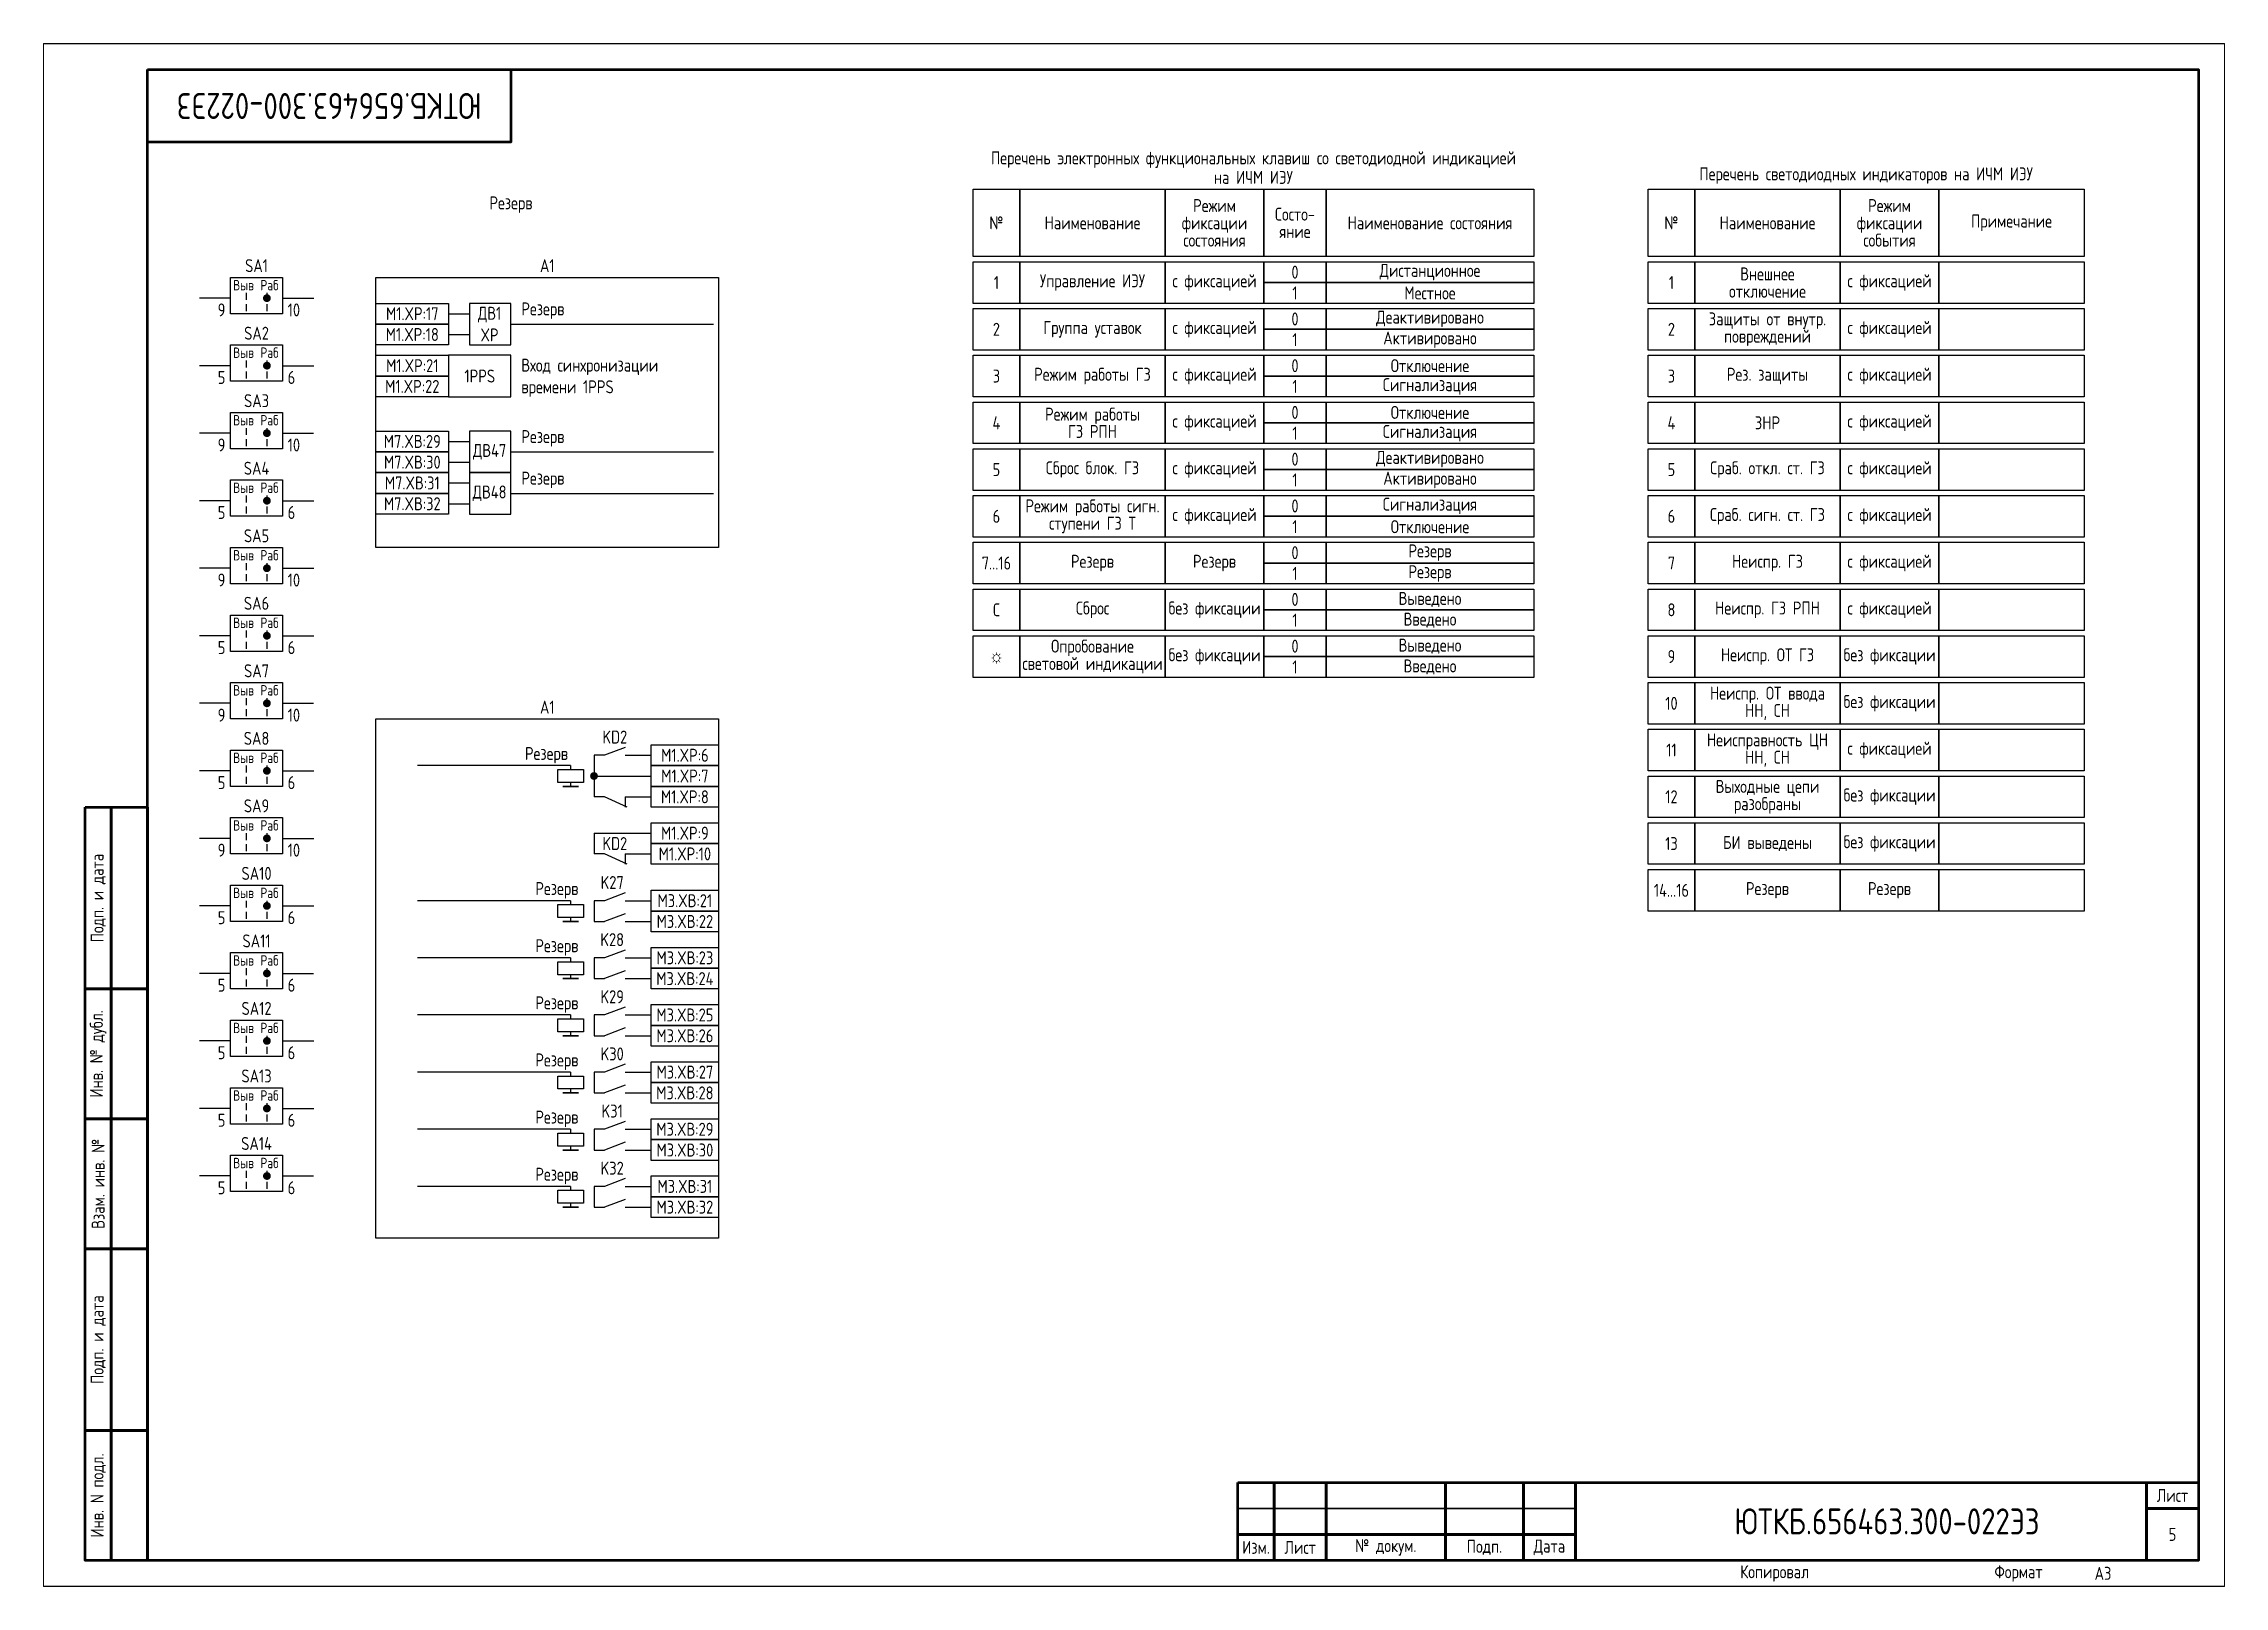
# Paper-space layout 'Лист5' of a CAD drawing. Header units: millimetres, sheet in inches. Extents: x 124.9 to 148.5, y 96.7 to 113.3.
# The model-space entities are those that its viewports show. They can reach past a viewport. Long polylines and large blocks are cut down to what shows.
import ezdxf

# ---------------------------------------------------------------- set-up
doc = ezdxf.new("R2010")
doc.units = ezdxf.units.MM
doc.styles.add('Gost type A_2.5', font='GOST_A.TTF', dxfattribs={"height": 2.5})
doc.styles.add('Gost_type_A', font='GOST_A.TTF')

# ---------------------------------------------------------------- blocks, each defined once
blk = doc.blocks.new('Формат_А3')
blk.add_lwpolyline([(-420, 297), (0, 297), (0, 0), (-420, 0)], close=True)
at = {"lineweight": 50}
blk.add_lwpolyline([(-400, 292), (-5, 292), (-5, 5), (-400, 5)], close=True, dxfattribs=at)
blk = doc.blocks.new('Штамп левый нижний')
at = {"lineweight": 50}
for points in [[(-12, 145), (-7, 145), (-7, 110), (-12, 110)], [(-7, 145), (0, 145), (0, 110), (-7, 110)], [(-12, 110), (-7, 110), (-7, 85), (-12, 85)], [(-7, 110), (0, 110), (0, 85), (-7, 85)], [(-12, 85), (-7, 85), (-7, 60), (-12, 60)], [(-7, 85), (0, 85), (0, 60), (-7, 60)], [(-12, 60), (-7, 60), (-7, 25), (-12, 25)], [(-7, 60), (0, 60), (0, 25), (-7, 25)], [(-12, 25), (-7, 25), (-7, 0), (-12, 0)], [(-7, 25), (0, 25), (0, 0), (-7, 0)]]:
    blk.add_lwpolyline(points, close=True, dxfattribs=at)
at = {"char_height": 2.5, "attachment_point": 5, "rotation": 90, "style": 'Gost_type_A'}
for s, insert, width in [('Подп. и дата', (-9.5, 127.5), 35), ('Инв. № дубл.', (-9.5, 97.5), 25), ('Взам. инв. №', (-9.5, 72.5), 25), ('Подп. и дата', (-9.5, 42.5), 35), ('Инв. N подл.', (-9.5, 12.5), 25)]:
    blk.add_mtext(s, dxfattribs=dict(at, insert=insert, width=width))
blk = doc.blocks.new('Штамп малый нижний')
at = {"lineweight": 50}
for points in [[(-185, 15), (-178, 15), (-178, 5), (-185, 5)], [(-178, 15), (-168, 15), (-168, 5), (-178, 5)], [(-168, 15), (-145, 15), (-145, 5), (-168, 5)], [(-145, 15), (-130, 15), (-130, 5), (-145, 5)], [(-130, 15), (-120, 15), (-120, 5), (-130, 5)], [(-120, 15), (-10, 15), (-10, 0), (-120, 0)], [(-10, 15), (0, 15), (0, 10), (-10, 10)], [(-10, 10), (0, 10), (0, 0), (-10, 0)], [(-185, 5), (-178, 5), (-178, 0), (-185, 0)], [(-178, 5), (-168, 5), (-168, 0), (-178, 0)], [(-168, 5), (-145, 5), (-145, 0), (-168, 0)], [(-145, 5), (-130, 5), (-130, 0), (-145, 0)], [(-130, 5), (-120, 5), (-120, 0), (-130, 0)]]:
    blk.add_lwpolyline(points, close=True, dxfattribs=at)
for points in [[(-185, 15), (-178, 15), (-178, 10), (-185, 10)], [(-178, 15), (-168, 15), (-168, 10), (-178, 10)], [(-168, 15), (-145, 15), (-145, 10), (-168, 10)], [(-145, 15), (-130, 15), (-130, 10), (-145, 10)], [(-130, 15), (-120, 15), (-120, 10), (-130, 10)], [(-185, 10), (-178, 10), (-178, 5), (-185, 5)], [(-178, 10), (-168, 10), (-168, 5), (-178, 5)], [(-168, 10), (-145, 10), (-145, 5), (-168, 5)], [(-145, 10), (-130, 10), (-130, 5), (-145, 5)], [(-130, 10), (-120, 10), (-120, 5), (-130, 5)]]:
    blk.add_lwpolyline(points, close=True)
at = {"char_height": 2.5, "style": 'Gost_type_A'}
for s, insert, width, attachment_point in [('Лист', (-5, 12.5), 10, 5), ('Изм.', (-181.5, 2.5), 7, 5), ('Лист', (-173, 2.5), 10, 5), ('№ докум.', (-156.5, 2.5), 23, 5), ('Подп.', (-137.5, 2.5), 15, 5), ('Дата', (-125, 2.5), 10, 5), ('Копировал', (-75, -2.53), 13.1202, 6), ('Формат', (-30, -2.53), 13.1202, 6)]:
    blk.add_mtext(s, dxfattribs=dict(at, insert=insert, width=width, attachment_point=attachment_point))
blk = doc.blocks.new('Штамп угловой верхний')
at = {"lineweight": 50}
blk.add_lwpolyline([(0, 0), (70, 0), (70, -14), (0, -14)], close=True, dxfattribs=at)
blk = doc.blocks.new('POINT')
at = {"const_width": 0.75}
blk.add_lwpolyline([(-0.375, 0, 1), (0.375, 0, 1)], format="xyb", close=True, dxfattribs=at)
blk = doc.blocks.new('Переключатель_положение')
for p, q in [((2, 1), (2, -0.34)), ((2, -1.14), (2, -2.49))]:
    blk.add_line(p, q)

msp = doc.modelspace()

# ---------------------------------------------------------------- linework, layer by layer
at = {"ltscale": 4}
for p, q in [((1716, 248), (1709.99, 248)), ((1726, 248), (1732.01, 248)), ((1716, 235), (1709.99, 235)), ((1726, 235), (1732.01, 235)), ((1716, 222), (1710, 222)), ((1726, 222), (1732, 222)), ((1716, 209), (1710, 209)), ((1726, 209), (1732.01, 209)), ((1716, 196), (1710, 196)), ((1726, 196), (1732.01, 196)), ((1716, 183), (1709.99, 183)), ((1726, 183), (1732.01, 183)), ((1716, 170), (1710, 170)), ((1726, 170), (1732, 170)), ((1716, 157), (1710, 157)), ((1726, 157), (1732.01, 157)), ((1716, 144), (1710, 144)), ((1726, 144), (1732.01, 144)), ((1716, 131), (1709.99, 131)), ((1726, 131), (1732.01, 131)), ((1716, 118), (1710, 118)), ((1726, 118), (1732, 118)), ((1716, 105), (1710, 105)), ((1726, 105), (1732.01, 105)), ((1716, 92), (1710, 92)), ((1726, 92), (1732.01, 92)), ((1716, 79), (1710, 79)), ((1726, 79), (1732, 79))]:
    msp.add_line(p, q, dxfattribs=at)
for p, q in [((1758, 245), (1762, 245)), ((1758, 241), (1762, 241)), ((1770, 243), (1809, 243)), ((1758, 220.42), (1762, 220.42)), ((1770, 218.42), (1809, 218.42)), ((1758, 216.42), (1762, 216.42)), ((1758, 212.42), (1762, 212.42)), ((1770, 210.42), (1809, 210.42)), ((1758, 208.42), (1762, 208.42)), ((1781.5, 158), (1752, 158)), ((1781.5, 158), (1781.5, 157.25)), ((1781.5, 154.75), (1781.5, 154)), ((1792, 152), (1792, 150)), ((1786, 145), (1786, 141)), ((1792, 141), (1792, 139)), ((1781.5, 132), (1752, 132)), ((1781.5, 132), (1781.5, 131.25)), ((1781.5, 128.75), (1781.5, 128)), ((1781.5, 121), (1752, 121)), ((1781.5, 121), (1781.5, 120.25)), ((1781.5, 117.75), (1781.5, 117)), ((1781.5, 110), (1752, 110)), ((1781.5, 110), (1781.5, 109.25)), ((1781.5, 106.75), (1781.5, 106)), ((1781.5, 99), (1752, 99)), ((1781.5, 99), (1781.5, 98.25)), ((1781.5, 95.75), (1781.5, 95)), ((1781.5, 88), (1752, 88)), ((1781.5, 88), (1781.5, 87.25)), ((1781.5, 84.75), (1781.5, 84)), ((1781.5, 77), (1752, 77)), ((1781.5, 77), (1781.5, 76.25)), ((1781.5, 73.75), (1781.5, 73))]:
    msp.add_line(p, q)
at = {"ltscale": 1.08}
for p, q in [((1788, 160), (1786, 160)), ((1786, 160), (1786, 152)), ((1792, 160), (1797, 160)), ((1786, 156), (1797, 156)), ((1788, 152), (1786, 152)), ((1792, 152), (1797, 152)), ((1786, 145), (1797, 145)), ((1788, 141), (1786, 141)), ((1792, 141), (1797, 141)), ((1788, 132), (1786, 132)), ((1786, 132), (1786, 128)), ((1792, 132), (1797, 132)), ((1786, 128), (1788, 128)), ((1792, 128), (1797, 128)), ((1788, 121), (1786, 121)), ((1786, 121), (1786, 117)), ((1792, 121), (1797, 121)), ((1786, 117), (1788, 117)), ((1792, 117), (1797, 117)), ((1788, 110), (1786, 110)), ((1786, 110), (1786, 106)), ((1792, 110), (1797, 110)), ((1786, 106), (1788, 106)), ((1792, 106), (1797, 106)), ((1788, 99), (1786, 99)), ((1786, 99), (1786, 95)), ((1792, 99), (1797, 99)), ((1786, 95), (1788, 95)), ((1792, 95), (1797, 95)), ((1788, 88), (1786, 88)), ((1786, 88), (1786, 84)), ((1792, 88), (1797, 88)), ((1786, 84), (1788, 84)), ((1792, 84), (1797, 84)), ((1788, 77), (1786, 77)), ((1786, 77), (1786, 73)), ((1792, 77), (1797, 77)), ((1786, 73), (1788, 73)), ((1792, 73), (1797, 73))]:
    msp.add_line(p, q, dxfattribs=at)
at = {"ltscale": 4.32}
for p, q in [((1792, 161.5), (1788, 160)), ((1792.39, 150), (1788, 152)), ((1792.39, 139), (1788, 141)), ((1792, 133.5), (1788, 132)), ((1792, 129.5), (1788, 128)), ((1792, 122.5), (1788, 121)), ((1792, 118.5), (1788, 117)), ((1792, 111.5), (1788, 110)), ((1792, 107.5), (1788, 106)), ((1792, 100.5), (1788, 99)), ((1792, 96.5), (1788, 95)), ((1792, 89.5), (1788, 88)), ((1792, 85.5), (1788, 84)), ((1792, 78.5), (1788, 77)), ((1792, 74.5), (1788, 73))]:
    msp.add_line(p, q, dxfattribs=at)
for points in [[(2397, 420), (2397, 0), (2100, 0), (2100, 420)], [(1859, 269), (1868, 269), (1868, 256), (1859, 256)], [(1868, 269), (1896, 269), (1896, 256), (1868, 256)], [(1896, 269), (1915, 269), (1915, 256), (1896, 256)], [(1915, 269), (1927, 269), (1927, 256), (1915, 256)], [(1927, 269), (1967, 269), (1967, 256), (1927, 256)], [(1989, 269), (1998, 269), (1998, 256), (1989, 256)], [(1998, 269), (2026, 269), (2026, 256), (1998, 256)], [(2026, 269), (2045, 269), (2045, 256), (2026, 256)], [(2045, 269), (2073, 269), (2073, 256), (2045, 256)], [(1716, 252), (1726, 252), (1726, 245), (1716, 245)], [(1744, 252), (1810, 252), (1810, 200), (1744, 200)], [(1859, 255), (1868, 255), (1868, 247), (1859, 247)], [(1868, 255), (1896, 255), (1896, 247), (1868, 247)], [(1896, 255), (1915, 255), (1915, 247), (1896, 247)], [(1915, 255), (1927, 255), (1927, 251), (1915, 251)], [(1927, 255), (1967, 255), (1967, 251), (1927, 251)], [(1989, 255), (1998, 255), (1998, 247), (1989, 247)], [(1998, 255), (2026, 255), (2026, 247), (1998, 247)], [(2026, 255), (2045, 255), (2045, 247), (2026, 247)], [(2045, 255), (2073, 255), (2073, 247), (2045, 247)], [(1915, 251), (1927, 251), (1927, 247), (1915, 247)], [(1927, 251), (1967, 251), (1967, 247), (1927, 247)], [(1744, 247), (1758, 247), (1758, 243), (1744, 243)], [(1859, 246), (1868, 246), (1868, 238), (1859, 238)], [(1868, 246), (1896, 246), (1896, 238), (1868, 238)], [(1896, 246), (1915, 246), (1915, 238), (1896, 238)], [(1915, 246), (1927, 246), (1927, 242), (1915, 242)], [(1927, 246), (1967, 246), (1967, 242), (1927, 242)], [(1989, 246), (1998, 246), (1998, 238), (1989, 238)], [(1998, 246), (2026, 246), (2026, 238), (1998, 238)], [(2026, 246), (2045, 246), (2045, 238), (2026, 238)], [(2045, 246), (2073, 246), (2073, 238), (2045, 238)], [(1744, 243), (1758, 243), (1758, 239), (1744, 239)], [(1915, 242), (1927, 242), (1927, 238), (1915, 238)], [(1927, 242), (1967, 242), (1967, 238), (1927, 238)], [(1716, 239), (1726, 239), (1726, 232), (1716, 232)], [(1744, 237), (1758, 237), (1758, 233), (1744, 233)], [(1859, 237), (1868, 237), (1868, 229), (1859, 229)], [(1868, 237), (1896, 237), (1896, 229), (1868, 229)], [(1896, 237), (1915, 237), (1915, 229), (1896, 229)], [(1915, 237), (1927, 237), (1927, 233), (1915, 233)], [(1927, 237), (1967, 237), (1967, 233), (1927, 233)], [(1989, 237), (1998, 237), (1998, 229), (1989, 229)], [(1998, 237), (2026, 237), (2026, 229), (1998, 229)], [(2026, 237), (2045, 237), (2045, 229), (2026, 229)], [(2045, 237), (2073, 237), (2073, 229), (2045, 229)], [(1744, 233), (1758, 233), (1758, 229), (1744, 229)], [(1915, 233), (1927, 233), (1927, 229), (1915, 229)], [(1927, 233), (1967, 233), (1967, 229), (1927, 229)], [(1859, 228), (1868, 228), (1868, 220), (1859, 220)], [(1868, 228), (1896, 228), (1896, 220), (1868, 220)], [(1896, 228), (1915, 228), (1915, 220), (1896, 220)], [(1915, 228), (1927, 228), (1927, 224), (1915, 224)], [(1927, 228), (1967, 228), (1967, 224), (1927, 224)], [(1989, 228), (1998, 228), (1998, 220), (1989, 220)], [(1998, 228), (2026, 228), (2026, 220), (1998, 220)], [(2026, 228), (2045, 228), (2045, 220), (2026, 220)], [(2045, 228), (2073, 228), (2073, 220), (2045, 220)], [(1716, 226), (1726, 226), (1726, 219), (1716, 219)], [(1915, 224), (1927, 224), (1927, 220), (1915, 220)], [(1927, 224), (1967, 224), (1967, 220), (1927, 220)], [(1744, 222.42), (1758, 222.42), (1758, 218.42), (1744, 218.42)], [(1744, 218.42), (1758, 218.42), (1758, 214.42), (1744, 214.42)], [(1859, 219), (1868, 219), (1868, 211), (1859, 211)], [(1868, 219), (1896, 219), (1896, 211), (1868, 211)], [(1896, 219), (1915, 219), (1915, 211), (1896, 211)], [(1915, 219), (1927, 219), (1927, 215), (1915, 215)], [(1927, 219), (1967, 219), (1967, 215), (1927, 215)], [(1989, 219), (1998, 219), (1998, 211), (1989, 211)], [(1998, 219), (2026, 219), (2026, 211), (1998, 211)], [(2026, 219), (2045, 219), (2045, 211), (2026, 211)], [(2045, 219), (2073, 219), (2073, 211), (2045, 211)], [(1744, 214.42), (1758, 214.42), (1758, 210.42), (1744, 210.42)], [(1915, 215), (1927, 215), (1927, 211), (1915, 211)], [(1927, 215), (1967, 215), (1967, 211), (1927, 211)], [(1716, 213), (1726, 213), (1726, 206), (1716, 206)], [(1744, 210.42), (1758, 210.42), (1758, 206.42), (1744, 206.42)], [(1859, 210), (1868, 210), (1868, 202), (1859, 202)], [(1868, 210), (1896, 210), (1896, 202), (1868, 202)], [(1896, 210), (1915, 210), (1915, 202), (1896, 202)], [(1915, 210), (1927, 210), (1927, 206), (1915, 206)], [(1927, 210), (1967, 210), (1967, 206), (1927, 206)], [(1989, 210), (1998, 210), (1998, 202), (1989, 202)], [(1998, 210), (2026, 210), (2026, 202), (1998, 202)], [(2026, 210), (2045, 210), (2045, 202), (2026, 202)], [(2045, 210), (2073, 210), (2073, 202), (2045, 202)], [(1915, 206), (1927, 206), (1927, 202), (1915, 202)], [(1927, 206), (1967, 206), (1967, 202), (1927, 202)], [(1716, 200), (1726, 200), (1726, 193), (1716, 193)], [(1859, 201), (1868, 201), (1868, 193), (1859, 193)], [(1868, 201), (1896, 201), (1896, 193), (1868, 193)], [(1896, 201), (1915, 201), (1915, 193), (1896, 193)], [(1915, 201), (1927, 201), (1927, 197), (1915, 197)], [(1927, 201), (1967, 201), (1967, 197), (1927, 197)], [(1989, 201), (1998, 201), (1998, 193), (1989, 193)], [(1998, 201), (2026, 201), (2026, 193), (1998, 193)], [(2026, 201), (2045, 201), (2045, 193), (2026, 193)], [(2045, 201), (2073, 201), (2073, 193), (2045, 193)], [(1915, 197), (1927, 197), (1927, 193), (1915, 193)], [(1927, 197), (1967, 197), (1967, 193), (1927, 193)], [(1859, 192), (1868, 192), (1868, 184), (1859, 184)], [(1868, 192), (1896, 192), (1896, 184), (1868, 184)], [(1896, 192), (1915, 192), (1915, 184), (1896, 184)], [(1915, 192), (1927, 192), (1927, 188), (1915, 188)], [(1927, 192), (1967, 192), (1967, 188), (1927, 188)], [(1989, 192), (1998, 192), (1998, 184), (1989, 184)], [(1998, 192), (2026, 192), (2026, 184), (1998, 184)], [(2026, 192), (2045, 192), (2045, 184), (2026, 184)], [(2045, 192), (2073, 192), (2073, 184), (2045, 184)], [(1716, 187), (1726, 187), (1726, 180), (1716, 180)], [(1915, 188), (1927, 188), (1927, 184), (1915, 184)], [(1927, 188), (1967, 188), (1967, 184), (1927, 184)], [(1859, 183), (1868, 183), (1868, 175), (1859, 175)], [(1868, 183), (1896, 183), (1896, 175), (1868, 175)], [(1896, 183), (1915, 183), (1915, 175), (1896, 175)], [(1915, 183), (1927, 183), (1927, 179), (1915, 179)], [(1927, 183), (1967, 183), (1967, 179), (1927, 179)], [(1989, 183), (1998, 183), (1998, 175), (1989, 175)], [(1998, 183), (2026, 183), (2026, 175), (1998, 175)], [(2026, 183), (2045, 183), (2045, 175), (2026, 175)], [(2045, 183), (2073, 183), (2073, 175), (2045, 175)], [(1915, 179), (1927, 179), (1927, 175), (1915, 175)], [(1927, 179), (1967, 179), (1967, 175), (1927, 175)], [(1716, 174), (1726, 174), (1726, 167), (1716, 167)], [(1989, 174), (1998, 174), (1998, 166), (1989, 166)], [(1998, 174), (2026, 174), (2026, 166), (1998, 166)], [(2026, 174), (2045, 174), (2045, 166), (2026, 166)], [(2045, 174), (2073, 174), (2073, 166), (2045, 166)], [(1744, 167), (1810, 167), (1810, 67), (1744, 67)], [(1989, 165), (1998, 165), (1998, 157), (1989, 157)], [(1998, 165), (2026, 165), (2026, 157), (1998, 157)], [(2026, 165), (2045, 165), (2045, 157), (2026, 157)], [(2045, 165), (2073, 165), (2073, 157), (2045, 157)], [(1716, 161), (1726, 161), (1726, 154), (1716, 154)], [(1797, 162), (1810, 162), (1810, 158), (1797, 158)], [(1784, 157.25), (1784, 154.75), (1779, 154.75), (1779, 157.25)], [(1797, 158), (1810, 158), (1810, 154), (1797, 154)], [(1989, 156), (1998, 156), (1998, 148), (1989, 148)], [(1998, 156), (2026, 156), (2026, 148), (1998, 148)], [(2026, 156), (2045, 156), (2045, 148), (2026, 148)], [(2045, 156), (2073, 156), (2073, 148), (2045, 148)], [(1783, 154), (1780, 154)], [(1797, 154), (1810, 154), (1810, 150), (1797, 150)], [(1716, 148), (1726, 148), (1726, 141), (1716, 141)], [(1797, 147), (1810, 147), (1810, 143), (1797, 143)], [(1797, 143), (1810, 143), (1810, 139), (1797, 139)], [(1989, 147), (1998, 147), (1998, 139), (1989, 139)], [(1998, 147), (2026, 147), (2026, 139), (1998, 139)], [(2026, 147), (2045, 147), (2045, 139), (2026, 139)], [(2045, 147), (2073, 147), (2073, 139), (2045, 139)], [(1716, 135), (1726, 135), (1726, 128), (1716, 128)], [(1989, 138), (1998, 138), (1998, 130), (1989, 130)], [(1998, 138), (2026, 138), (2026, 130), (1998, 130)], [(2026, 138), (2045, 138), (2045, 130), (2026, 130)], [(2045, 138), (2073, 138), (2073, 130), (2045, 130)], [(1784, 131.25), (1784, 128.75), (1779, 128.75), (1779, 131.25)], [(1797, 134), (1810, 134), (1810, 130), (1797, 130)], [(1783, 128), (1780, 128)], [(1797, 130), (1810, 130), (1810, 126), (1797, 126)], [(1716, 122), (1726, 122), (1726, 115), (1716, 115)], [(1797, 123), (1810, 123), (1810, 119), (1797, 119)], [(1784, 120.25), (1784, 117.75), (1779, 117.75), (1779, 120.25)], [(1797, 119), (1810, 119), (1810, 115), (1797, 115)], [(1783, 117), (1780, 117)], [(1784, 109.25), (1784, 106.75), (1779, 106.75), (1779, 109.25)], [(1797, 112), (1810, 112), (1810, 108), (1797, 108)], [(1716, 109), (1726, 109), (1726, 102), (1716, 102)], [(1783, 106), (1780, 106)], [(1797, 108), (1810, 108), (1810, 104), (1797, 104)], [(1797, 101), (1810, 101), (1810, 97), (1797, 97)], [(1784, 98.25), (1784, 95.75), (1779, 95.75), (1779, 98.25)], [(1797, 97), (1810, 97), (1810, 93), (1797, 93)], [(1716, 96), (1726, 96), (1726, 89), (1716, 89)], [(1783, 95), (1780, 95)], [(1797, 90), (1810, 90), (1810, 86), (1797, 86)], [(1784, 87.25), (1784, 84.75), (1779, 84.75), (1779, 87.25)], [(1797, 86), (1810, 86), (1810, 82), (1797, 82)], [(1716, 83), (1726, 83), (1726, 76), (1716, 76)], [(1783, 84), (1780, 84)], [(1784, 76.25), (1784, 73.75), (1779, 73.75), (1779, 76.25)], [(1797, 79), (1810, 79), (1810, 75), (1797, 75)], [(1783, 73), (1780, 73)], [(1797, 75), (1810, 75), (1810, 71), (1797, 71)]]:
    msp.add_lwpolyline(points, close=True)
at = {"ltscale": 4}
for points in [[(1762, 239), (1770, 239), (1770, 247), (1762, 247)], [(1758, 229), (1770, 229), (1770, 237), (1758, 237)], [(1762, 214.42), (1770, 214.42), (1770, 222.42), (1762, 222.42)], [(1762, 206.42), (1770, 206.42), (1770, 214.42), (1762, 214.42)]]:
    msp.add_lwpolyline(points, close=True, dxfattribs=at)

# ---------------------------------------------------------------- block references
at = {"color": 1}
for name, p in [('Формат_А3', (1680, 0)), ('Формат_А3', (2100, 0)), ('Штамп левый нижний', (1700, 5))]:
    msp.add_blockref(name, p, dxfattribs=at)
for name, p in [('Штамп угловой верхний', (1700, 292)), ('Переключатель_положение', (1717, 248)), ('POINT', (1723, 248)), ('Переключатель_положение', (1721, 248)), ('Переключатель_положение', (1717, 235)), ('POINT', (1723, 235)), ('Переключатель_положение', (1721, 235)), ('Переключатель_положение', (1717, 222)), ('POINT', (1723, 222)), ('Переключатель_положение', (1721, 222)), ('Переключатель_положение', (1717, 209)), ('Переключатель_положение', (1721, 209)), ('POINT', (1723, 209)), ('Переключатель_положение', (1717, 196)), ('POINT', (1723, 196)), ('Переключатель_положение', (1721, 196)), ('Переключатель_положение', (1717, 183)), ('POINT', (1723, 183)), ('Переключатель_положение', (1721, 183)), ('Переключатель_положение', (1717, 170)), ('POINT', (1723, 170)), ('Переключатель_положение', (1721, 170)), ('Переключатель_положение', (1717, 157)), ('POINT', (1723, 157)), ('Переключатель_положение', (1721, 157)), ('POINT', (1786, 156)), ('Переключатель_положение', (1717, 144)), ('POINT', (1723, 144)), ('Переключатель_положение', (1721, 144)), ('Переключатель_положение', (1717, 131)), ('POINT', (1723, 131)), ('Переключатель_положение', (1721, 131)), ('Переключатель_положение', (1717, 118)), ('POINT', (1723, 118)), ('Переключатель_положение', (1721, 118)), ('Переключатель_положение', (1717, 105)), ('POINT', (1723, 105)), ('Переключатель_положение', (1721, 105)), ('Переключатель_положение', (1717, 92)), ('POINT', (1723, 92)), ('Переключатель_положение', (1721, 92)), ('Переключатель_положение', (1717, 79)), ('Переключатель_положение', (1721, 79)), ('POINT', (1723, 79)), ('Штамп малый нижний', (2095, 5))]:
    msp.add_blockref(name, p)

# ---------------------------------------------------------------- texts
at = {"insert": (1735, 285), "char_height": 5, "width": 70, "attachment_point": 5, "rotation": 180, "style": 'Gost_type_A'}
msp.add_mtext('ЮТКБ.656463.300-022Э3', dxfattribs=at)
at = {"char_height": 2.5}
for s, insert, width, attachment_point, line_spacing_factor, style in [('Перечень электронных функциональных клавиш со светодиодной индикацией\\Pна ИЧМ ИЭУ', (1913, 270), 108, 8, 0.9, 'Gost_type_A'), ('Перечень светодиодных индикаторов на ИЧМ ИЭУ', (2031, 270), 84, 8, 0.9, 'Gost_type_A'), ('Резерв', (1770, 266), 197, 5, 0.9, 'Gost_type_A'), ('Режим\\Pфиксации состояния', (1905.5, 262.5), 19, 5, 0.8, 'Gost_type_A'), ('Состо- яние', (1921, 262.5), 12, 5, 0.8, 'Gost_type_A'), ('Режим\\Pфиксации события', (2035.5, 262.5), 19, 5, 0.8, 'Gost_type_A'), ('№ ', (1863.5, 262.5), 9, 5, 0.8, 'Gost_type_A'), ('Наименование ', (1882, 262.5), 28, 5, 0.8, 'Gost_type_A'), ('Наименование состояния ', (1947, 262.5), 40, 5, 0.8, 'Gost_type_A'), ('№ ', (1993.5, 262.5), 9, 5, 0.8, 'Gost_type_A'), ('Наименование ', (2012, 262.5), 28, 5, 0.8, 'Gost_type_A'), ('Примечание', (2059, 262.5), 28, 5, 0.8, 'Gost_type_A'), ('A1', (1777, 253), 66, 8, 0.9, 'Gost_type_A'), ('1', (1863.5, 251), 9, 5, 0.8, 'Gost_type_A'), ('Управление ИЭУ', (1882, 251), 28, 5, 0.8, 'Gost_type_A'), ('с фиксацией', (1905.5, 251), 19, 5, 0.8, 'Gost_type_A'), ('0', (1921, 253), 12, 5, 0.8, 'Gost_type_A'), ('Дистанционное', (1947, 253), 40, 5, 0.8, 'Gost_type_A'), ('1', (1993.5, 251), 9, 5, 0.8, 'Gost_type_A'), ('Внешнее\\Pотключение ', (2012, 251), 28, 5, 0.8, 'Gost_type_A'), ('с фиксацией', (2035.5, 251), 19, 5, 0.8, 'Gost_type_A'), ('1', (1921, 249), 12, 5, 0.8, 'Gost_type_A'), ('Местное', (1947, 249), 40, 5, 0.8, 'Gost_type_A'), ('с фиксацией', (1905.5, 242), 19, 5, 0.8, 'Gost_type_A'), ('0', (1921, 244), 12, 5, 0.8, 'Gost_type_A'), ('Деактивировано', (1947, 244), 40, 5, 0.8, 'Gost_type_A'), ('Защиты от внутр. повреждений', (2012, 242), 28, 5, 0.8, 'Gost_type_A'), ('с фиксацией', (2035.5, 242), 19, 5, 0.8, 'Gost_type_A'), ('2', (1863.5, 242), 9, 5, 0.8, 'Gost_type_A'), ('Группа уставок', (1882, 242), 28, 5, 0.8, 'Gost_type_A'), ('1', (1921, 240), 12, 5, 0.8, 'Gost_type_A'), ('Активировано', (1947, 240), 40, 5, 0.8, 'Gost_type_A'), ('2', (1993.5, 242), 9, 5, 0.8, 'Gost_type_A'), ('0', (1921, 235), 12, 5, 0.8, 'Gost_type_A'), ('Отключение', (1947, 235), 40, 5, 0.8, 'Gost_type_A'), ('3', (1863.5, 233), 9, 5, 0.8, 'Gost_type_A'), ('Режим работы ГЗ', (1882, 233), 28, 5, 0.8, 'Gost_type_A'), ('с фиксацией', (1905.5, 233), 19, 5, 0.8, 'Gost_type_A'), ('1', (1921, 231), 12, 5, 0.8, 'Gost_type_A'), ('Сигнализация', (1947, 231), 40, 5, 0.8, 'Gost_type_A'), ('3', (1993.5, 233), 9, 5, 0.8, 'Gost_type_A'), ('Рез. защиты ', (2012, 233), 28, 5, 0.8, 'Gost_type_A'), ('с фиксацией', (2035.5, 233), 19, 5, 0.8, 'Gost_type_A'), ('Режим работы \\PГЗ РПН', (1882, 224), 28, 5, 0.8, 'Gost type A_2.5'), ('0', (1921, 226), 12, 5, 0.8, 'Gost_type_A'), ('Отключение', (1947, 226), 40, 5, 0.8, 'Gost_type_A'), ('4', (1863.5, 224), 9, 5, 0.8, 'Gost_type_A'), ('с фиксацией', (1905.5, 224), 19, 5, 0.8, 'Gost_type_A'), ('1', (1921, 222), 12, 5, 0.8, 'Gost_type_A'), ('Сигнализация', (1947, 222), 40, 5, 0.8, 'Gost_type_A'), ('4', (1993.5, 224), 9, 5, 0.8, 'Gost_type_A'), ('ЗНР', (2012, 224), 28, 5, 0.8, 'Gost_type_A'), ('с фиксацией', (2035.5, 224), 19, 5, 0.8, 'Gost_type_A'), ('Деактивировано', (1947, 217), 40, 5, 0.8, 'Gost_type_A'), ('5', (1863.5, 215), 9, 5, 0.8, 'Gost_type_A'), ('Сброс блок. ГЗ ', (1882, 215), 28, 5, 0.8, 'Gost type A_2.5'), ('с фиксацией', (1905.5, 215), 19, 5, 0.8, 'Gost_type_A'), ('0', (1921, 217), 12, 5, 0.8, 'Gost_type_A'), ('1', (1921, 213), 12, 5, 0.8, 'Gost_type_A'), ('Активировано', (1947, 213), 40, 5, 0.8, 'Gost_type_A'), ('5', (1993.5, 215), 9, 5, 0.8, 'Gost_type_A'), ('Сраб. откл. ст. ГЗ', (2012, 215), 28, 5, 0.8, 'Gost_type_A'), ('с фиксацией', (2035.5, 215), 19, 5, 0.8, 'Gost_type_A'), ('6', (1993.5, 206), 9, 5, 0.8, 'Gost_type_A'), ('Сраб. сигн. ст. ГЗ', (2012, 206), 28, 5, 0.8, 'Gost_type_A'), ('с фиксацией', (2035.5, 206), 19, 5, 0.8, 'Gost_type_A'), ('7...16', (1863.5, 197), 9, 5, 0.8, 'Gost_type_A'), ('Резерв', (1882, 197), 28, 5, 0.8, 'Gost_type_A'), ('Резерв', (1905.5, 197), 19, 5, 0.8, 'Gost_type_A'), ('0', (1921, 199), 12, 5, 0.8, 'Gost_type_A'), ('Резерв', (1947, 199), 40, 5, 0.8, 'Gost_type_A'), ('7', (1993.5, 197), 9, 5, 0.8, 'Gost_type_A'), ('Неиспр. ГЗ ', (2012, 197), 28, 5, 0.8, 'Gost_type_A'), ('с фиксацией', (2035.5, 197), 19, 5, 0.8, 'Gost_type_A'), ('1', (1921, 195), 12, 5, 0.8, 'Gost_type_A'), ('Резерв', (1947, 195), 40, 5, 0.8, 'Gost_type_A'), ('C', (1863.5, 188), 9, 5, 0.8, 'Gost_type_A'), ('Сброс', (1882, 188), 28, 5, 0.8, 'Gost_type_A'), ('без фиксации', (1905.5, 188), 19, 5, 0.8, 'Gost_type_A'), ('0', (1921, 190), 12, 5, 0.8, 'Gost_type_A'), ('Выведено', (1947, 190), 40, 5, 0.8, 'Gost_type_A'), ('8', (1993.5, 188), 9, 5, 0.8, 'Gost_type_A'), ('Неиспр. ГЗ РПН ', (2012, 188), 28, 5, 0.8, 'Gost_type_A'), ('с фиксацией', (2035.5, 188), 19, 5, 0.8, 'Gost_type_A'), ('1', (1921, 186), 12, 5, 0.8, 'Gost_type_A'), ('Введено', (1947, 186), 40, 5, 0.8, 'Gost_type_A'), ('Опробование световой индикации', (1882, 179), 28, 5, 0.8, 'Gost_type_A'), ('без фиксации', (1905.5, 179), 19, 5, 0.8, 'Gost_type_A'), ('0', (1921, 181), 12, 5, 0.8, 'Gost_type_A'), ('Выведено', (1947, 181), 40, 5, 0.8, 'Gost_type_A'), ('без фиксации', (2035.5, 179), 19, 5, 0.8, 'Gost_type_A'), ('☼', (1863.5, 179), 9, 5, 0.8, 'Gost_type_A'), ('1', (1921, 177), 12, 5, 0.8, 'Gost_type_A'), ('Введено', (1947, 177), 40, 5, 0.8, 'Gost_type_A'), ('9', (1993.5, 179), 9, 5, 0.8, 'Gost_type_A'), ('Неиспр. ОТ ГЗ ', (2012, 179), 28, 5, 0.8, 'Gost_type_A'), ('Неиспр. ОТ ввода \\PНН, СН', (2012, 170), 28, 5, 0.8, 'Gost_type_A'), ('A1', (1777, 168), 66, 8, 0.9, 'Gost_type_A'), ('10', (1993.5, 170), 9, 5, 0.8, 'Gost_type_A'), ('без фиксации', (2035.5, 170), 19, 5, 0.8, 'Gost_type_A'), ('Неисправность ЦН НН, СН ', (2012, 161), 28, 5, 0.8, 'Gost_type_A'), ('Резерв', (1781, 160), 37, 6, 0.8, 'Gost_type_A'), ('11', (1993.5, 161), 9, 5, 0.8, 'Gost_type_A'), ('с фиксацией', (2035.5, 161), 19, 5, 0.8, 'Gost_type_A'), ('12', (1993.5, 152), 9, 5, 0.8, 'Gost_type_A'), ('Выходные цепи разобраны ', (2012, 152), 28, 5, 0.8, 'Gost_type_A'), ('без фиксации', (2035.5, 152), 19, 5, 0.8, 'Gost_type_A'), ('13', (1993.5, 143), 9, 5, 0.8, 'Gost_type_A'), ('БИ выведены ', (2012, 143), 28, 5, 0.8, 'Gost_type_A'), ('без фиксации', (2035.5, 143), 19, 5, 0.8, 'Gost_type_A'), ('14...16', (1993.5, 134), 9, 5, 0.8, 'Gost_type_A'), ('Резерв', (2012, 134), 28, 5, 0.8, 'Gost_type_A'), ('Резерв', (2035.5, 134), 19, 5, 0.8, 'Gost_type_A')]:
    msp.add_mtext(s, dxfattribs=dict(at, insert=insert, width=width, attachment_point=attachment_point, line_spacing_factor=line_spacing_factor, style=style))
at = {"style": 'Gost_type_A'}
for s, insert, char_height, width, attachment_point in [('SA1', (1721, 253), 2.5, 10, 8), ('Выв', (1718.5, 250.5), 2, 5, 5), ('Раб', (1723.5, 250.5), 2, 5, 5), ('9', (1715, 246.98), 2.5, 5, 3), ('10', (1727, 246.98), 2.5, 5, 1), ('M1.XP:17', (1751, 245), 2.5, 14, 5), ('ДВ1 XP', (1765.88, 243), 2.5, 7.7588, 5), ('Резерв', (1772, 244), 2.5, 27.8465, 7), ('SA2', (1721, 240), 2.5, 10, 8), ('M1.XP:18', (1751, 241), 2.5, 14, 5), ('Выв', (1718.5, 237.5), 2, 5, 5), ('Раб', (1723.5, 237.5), 2, 5, 5), ('M1.XP:21', (1751, 235), 2.5, 14, 5), ('Вход синхронизации\\Pвремени 1PPS', (1772, 229), 2.5, 35.9749, 7), ('5', (1715, 233.98), 2.5, 5, 3), ('6', (1727, 233.98), 2.5, 5, 1), ('M1.XP:22', (1751, 231), 2.5, 14, 5), ('1PPS', (1764, 233), 2.5, 12, 5), ('SA3', (1721, 227), 2.5, 10, 8), ('Выв', (1718.5, 224.5), 2, 5, 5), ('Раб', (1723.5, 224.5), 2, 5, 5), ('9', (1715, 220.98), 2.5, 5, 3), ('10', (1727, 220.98), 2.5, 5, 1), ('M7.XВ:29', (1751, 220.42), 2.5, 14, 5), ('ДВ47', (1765.88, 218.42), 2.5, 7.7588, 5), ('Резерв', (1772, 219.42), 2.5, 27.8465, 7), ('SA4', (1721, 214), 2.5, 10, 8), ('M7.XВ:30', (1751, 216.42), 2.5, 14, 5), ('Резерв', (1772, 211.42), 2.5, 27.8465, 7), ('Выв', (1718.5, 211.5), 2, 5, 5), ('Раб', (1723.5, 211.5), 2, 5, 5), ('M7.XВ:31', (1751, 212.42), 2.5, 14, 5), ('ДВ48', (1765.88, 210.42), 2.5, 7.7588, 5), ('5', (1715, 207.98), 2.5, 5, 3), ('6', (1727, 207.98), 2.5, 5, 1), ('M7.XВ:32', (1751, 208.42), 2.5, 14, 5), ('SA5', (1721, 201), 2.5, 10, 8), ('Выв', (1718.5, 198.5), 2, 5, 5), ('Раб', (1723.5, 198.5), 2, 5, 5), ('9', (1715, 194.98), 2.5, 5, 3), ('10', (1727, 194.98), 2.5, 5, 1), ('SA6', (1721, 188), 2.5, 10, 8), ('Выв', (1718.5, 185.5), 2, 5, 5), ('Раб', (1723.5, 185.5), 2, 5, 5), ('5', (1715, 181.98), 2.5, 5, 3), ('6', (1727, 181.98), 2.5, 5, 1), ('SA7', (1721, 175), 2.5, 10, 8), ('Выв', (1718.5, 172.5), 2, 5, 5), ('Раб', (1723.5, 172.5), 2, 5, 5), ('9', (1715, 168.98), 2.5, 5, 3), ('10', (1727, 168.98), 2.5, 5, 1), ('SA8', (1721, 162), 2.5, 10, 8), ('KD2', (1790, 163.5), 2.5, 8, 5), ('Выв', (1718.5, 159.5), 2, 5, 5), ('Раб', (1723.5, 159.5), 2, 5, 5), ('M1.XP:6', (1803.5, 160), 2.5, 13, 5), ('5', (1715, 155.98), 2.5, 5, 3), ('6', (1727, 155.98), 2.5, 5, 1), ('M1.XP:7', (1803.5, 156), 2.5, 13, 5), ('SA9', (1721, 149), 2.5, 10, 8), ('M1.XP:8', (1803.5, 152), 2.5, 13, 5), ('Выв', (1718.5, 146.5), 2, 5, 5), ('Раб', (1723.5, 146.5), 2, 5, 5), ('9', (1715, 142.98), 2.5, 5, 3), ('10', (1727, 142.98), 2.5, 5, 1), ('KD2', (1790, 143), 2.5, 8, 5), ('M1.XP:9', (1803.5, 145), 2.5, 13, 5), ('M1.XP:10', (1803.5, 141), 2.5, 13, 5), ('Выв', (1718.5, 133.5), 2, 5, 5), ('SA10', (1721, 136), 2.5, 10, 8), ('Раб', (1723.5, 133.5), 2, 5, 5), ('Резерв', (1783, 134), 2.5, 31.0015, 6), ('K27', (1789.5, 135.5), 2.5, 5, 5), ('M3.XВ:21', (1803.5, 132), 2.5, 13, 5), ('5', (1715, 129.98), 2.5, 5, 3), ('6', (1727, 129.98), 2.5, 5, 1), ('M3.XВ:22', (1803.5, 128), 2.5, 13, 5), ('SA11', (1721, 123), 2.5, 10, 8), ('Резерв', (1783, 123), 2.5, 31.0015, 6), ('K28', (1789.5, 124.5), 2.5, 5, 5), ('M3.XВ:23', (1803.5, 121), 2.5, 13, 5), ('Выв', (1718.5, 120.5), 2, 5, 5), ('Раб', (1723.5, 120.5), 2, 5, 5), ('M3.XВ:24', (1803.5, 117), 2.5, 13, 5), ('5', (1715, 116.98), 2.5, 5, 3), ('6', (1727, 116.98), 2.5, 5, 1), ('Резерв', (1783, 112), 2.5, 31.0015, 6), ('K29', (1789.5, 113.5), 2.5, 5, 5), ('SA12', (1721, 110), 2.5, 10, 8), ('M3.XВ:25', (1803.5, 110), 2.5, 13, 5), ('Выв', (1718.5, 107.5), 2, 5, 5), ('Раб', (1723.5, 107.5), 2, 5, 5), ('M3.XВ:26', (1803.5, 106), 2.5, 13, 5), ('5', (1715, 103.98), 2.5, 5, 3), ('6', (1727, 103.98), 2.5, 5, 1), ('Резерв', (1783, 101), 2.5, 31.0015, 6), ('K30', (1789.5, 102.5), 2.5, 5, 5), ('SA13', (1721, 97), 2.5, 10, 8), ('M3.XВ:27', (1803.5, 99), 2.5, 13, 5), ('Выв', (1718.5, 94.5), 2, 5, 5), ('Раб', (1723.5, 94.5), 2, 5, 5), ('K31', (1789.5, 91.5), 2.5, 5, 5), ('M3.XВ:28', (1803.5, 95), 2.5, 13, 5), ('5', (1715, 90.98), 2.5, 5, 3), ('6', (1727, 90.98), 2.5, 5, 1), ('Резерв', (1783, 90), 2.5, 31.0015, 6), ('M3.XВ:29', (1803.5, 88), 2.5, 13, 5), ('SA14', (1721, 84), 2.5, 10, 8), ('M3.XВ:30', (1803.5, 84), 2.5, 13, 5), ('Выв', (1718.5, 81.5), 2, 5, 5), ('Раб', (1723.5, 81.5), 2, 5, 5), ('Резерв', (1783, 79), 2.5, 31.0015, 6), ('K32', (1789.5, 80.5), 2.5, 5, 5), ('5', (1715, 77.98), 2.5, 5, 3), ('6', (1727, 77.98), 2.5, 5, 1), ('M3.XВ:31', (1803.5, 77), 2.5, 13, 5), ('M3.XВ:32', (1803.5, 73), 2.5, 13, 5), ('ЮТКБ.656463.300-022Э3', (2035, 12.5), 5, 120, 5), ('5', (2090, 10), 2.5, 10, 5), ('A3', (2075, 2.5), 2.5, 20, 4)]:
    msp.add_mtext(s, dxfattribs=dict(at, insert=insert, char_height=char_height, width=width, attachment_point=attachment_point))
at = {"color": 6, "char_height": 2.5, "attachment_point": 5, "line_spacing_factor": 0.8}
for s, insert, width, style in [('6', (1863.5, 206), 9, 'Gost_type_A'), ('Режим работы сигн. ступени ГЗ Т', (1882, 206), 28, 'Gost type A_2.5'), ('с фиксацией', (1905.5, 206), 19, 'Gost_type_A'), ('0', (1921, 208), 12, 'Gost_type_A'), ('Сигнализация', (1947, 208), 40, 'Gost_type_A'), ('1', (1921, 204), 12, 'Gost_type_A'), ('Отключение', (1947, 204), 40, 'Gost_type_A')]:
    msp.add_mtext(s, dxfattribs=dict(at, insert=insert, width=width, style=style))

psp = doc.layouts.new('Лист5')

# ---------------------------------------------------------------- viewports
at = {"layer": '0'}
psp.add_viewport(center=(136.711, 105.008), size=(23.589, 16.681), view_center_point=(1890, 148.5), view_height=297, dxfattribs=at)

doc.saveas('drawing.dxf')
